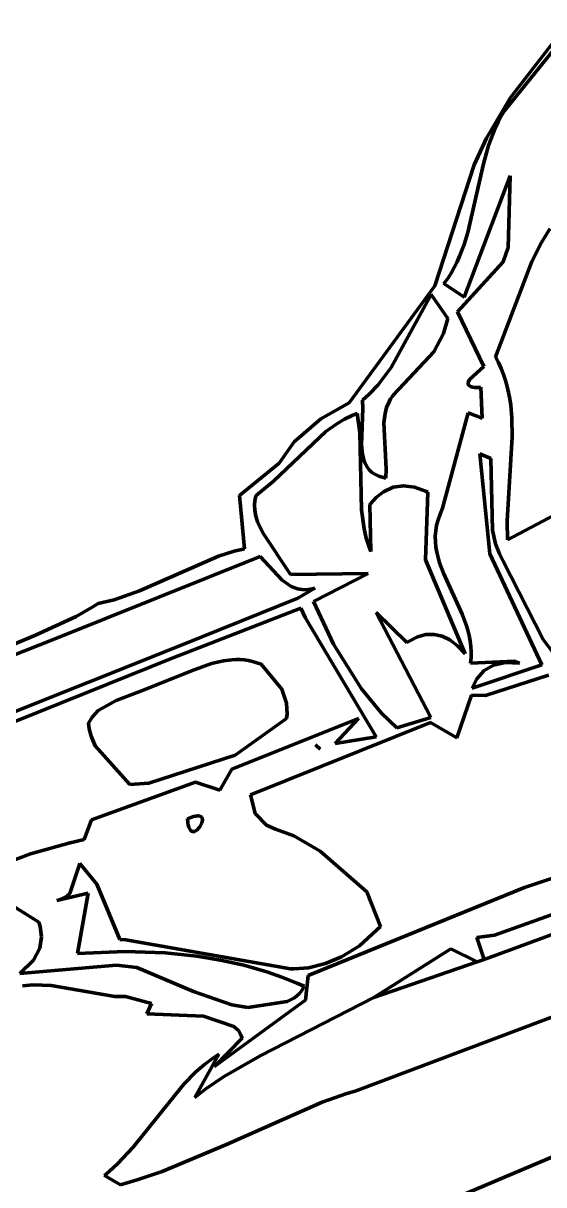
# Model space of a CAD drawing. Header units: millimetres. Extents: x 0 to 8.5, y 0 to 13.2.
# Drawn here: x 5.611 to 6.286, y 10.259 to 11.767 of the extents above; entities that cross this region are included whole.
import ezdxf

# ---------------------------------------------------------------- set-up
doc = ezdxf.new("R2010")
doc.units = ezdxf.units.MM
for name, color, linetype, lineweight in [('color#060606ff', 7, 'CONTINUOUS', 100), ('color#5c5c5cff', 7, 'CONTINUOUS', 100), ('color#aeaeaeff', 7, 'CONTINUOUS', 100), ('color#ffffffff', 7, 'CONTINUOUS', 100)]:
    doc.layers.add(name, color=color, linetype=linetype, lineweight=lineweight)

msp = doc.modelspace()

# ---------------------------------------------------------------- linework, layer by layer
at = {"layer": 'color#060606ff'}
for p, q in [((6.2426, 11.6704), (6.3175, 11.767)), ((6.3191, 11.7578), (6.235, 11.6534)), ((6.2116, 11.6179), (6.2426, 11.6704)), ((6.2307, 11.6462), (6.2268, 11.6389)), ((6.235, 11.6534), (6.2307, 11.6462)), ((6.2232, 11.6315), (6.22, 11.6239)), ((6.2268, 11.6389), (6.2232, 11.6315)), ((6.1957, 11.583), (6.2116, 11.6179)), ((6.22, 11.6239), (6.2143, 11.6084)), ((6.2143, 11.6084), (6.2075, 11.5845)), ((6.1447, 11.4258), (6.1957, 11.583)), ((6.2075, 11.5845), (6.1875, 11.4953)), ((6.1824, 11.4114), (6.242, 11.5688)), ((6.242, 11.5688), (6.2397, 11.4756)), ((6.1875, 11.4953), (6.1826, 11.4797)), ((6.2828, 11.4823), (6.2936, 11.5)), ((6.1826, 11.4797), (6.1767, 11.4644)), ((6.2705, 11.4575), (6.2828, 11.4823)), ((6.1767, 11.4644), (6.1734, 11.457)), ((6.2397, 11.4756), (6.2331, 11.4571)), ((6.1697, 11.4497), (6.1656, 11.4426)), ((6.1734, 11.457), (6.1697, 11.4497)), ((6.2331, 11.4571), (6.1739, 11.3923)), ((6.2231, 11.3339), (6.2705, 11.4575)), ((6.1612, 11.4357), (6.1563, 11.4289)), ((6.1656, 11.4426), (6.1612, 11.4357)), ((6.0333, 11.274), (6.1447, 11.4258)), ((6.1563, 11.4289), (6.1824, 11.4114)), ((6.1397, 11.4147), (6.0878, 11.32)), ((6.1612, 11.3834), (6.1397, 11.4147)), ((6.1739, 11.3923), (6.2081, 11.3214)), ((6.1557, 11.3642), (6.1612, 11.3834)), ((6.1432, 11.3404), (6.1557, 11.3642)), ((6.0984, 11.2922), (6.1432, 11.3404)), ((6.227, 11.3264), (6.2231, 11.3339)), ((6.2305, 11.3187), (6.227, 11.3264)), ((6.0878, 11.32), (6.071, 11.2974)), ((6.2081, 11.3214), (6.1893, 11.3042)), ((6.2335, 11.311), (6.2305, 11.3187)), ((6.2361, 11.3031), (6.2335, 11.311)), ((6.071, 11.2974), (6.0593, 11.2852)), ((6.1878, 11.3007), (6.1877, 11.2986)), ((6.1877, 11.2986), (6.1886, 11.2968)), ((6.1893, 11.3042), (6.1878, 11.3007)), ((6.1886, 11.2968), (6.1906, 11.2954)), ((6.2383, 11.2952), (6.2361, 11.3031)), ((6.0593, 11.2852), (6.0507, 11.2777)), ((6.0871, 11.2791), (6.0894, 11.2826)), ((6.0894, 11.2826), (6.092, 11.2859)), ((6.092, 11.2859), (6.095, 11.2891)), ((6.095, 11.2891), (6.0984, 11.2922)), ((6.1906, 11.2954), (6.192, 11.2949)), ((6.192, 11.2949), (6.1937, 11.2945)), ((6.1937, 11.2945), (6.1958, 11.2942)), ((6.1958, 11.2942), (6.1982, 11.2941)), ((6.1982, 11.2941), (6.201, 11.2941)), ((6.201, 11.2941), (6.2041, 11.2943)), ((6.2041, 11.2943), (6.2057, 11.2541)), ((6.2402, 11.2873), (6.2383, 11.2952)), ((6.2417, 11.2792), (6.2402, 11.2873)), ((5.9964, 11.2535), (6.0333, 11.274)), ((6.0512, 11.2666), (6.0493, 11.2195)), ((6.0507, 11.2777), (6.0512, 11.2666)), ((6.0799, 11.2604), (6.082, 11.2681)), ((6.082, 11.2681), (6.0851, 11.2756)), ((6.0851, 11.2756), (6.0871, 11.2791)), ((6.2429, 11.2711), (6.2417, 11.2792)), ((6.2444, 11.2548), (6.2429, 11.2711)), ((5.962, 11.2235), (5.9964, 11.2535)), ((6.0275, 11.2529), (6.0174, 11.2469)), ((6.0383, 11.2581), (6.0275, 11.2529)), ((6.0439, 11.2603), (6.0383, 11.2581)), ((6.0471, 11.2357), (6.0439, 11.2603)), ((6.0783, 11.2481), (6.0799, 11.2604)), ((6.1879, 11.2611), (6.1546, 11.1372)), ((6.2057, 11.2541), (6.1879, 11.2611)), ((6.245, 11.23), (6.2444, 11.2548)), ((6.0031, 11.2368), (5.9354, 11.1723)), ((6.0174, 11.2469), (6.0031, 11.2368)), ((6.0493, 11.135), (6.0471, 11.2357)), ((6.0813, 11.1884), (6.0783, 11.2481)), ((5.9425, 11.1958), (5.962, 11.2235)), ((6.2384, 11.1211), (6.245, 11.23)), ((6.0493, 11.2195), (6.0505, 11.2073)), ((6.0505, 11.2073), (6.0523, 11.1999)), ((6.216, 11.0779), (6.2027, 11.2079)), ((6.2027, 11.2079), (6.2172, 11.2019)), ((5.8911, 11.1538), (5.9425, 11.1958)), ((6.0523, 11.1999), (6.0536, 11.1964)), ((6.0536, 11.1964), (6.0552, 11.1931)), ((6.0552, 11.1931), (6.0571, 11.1901)), ((6.0571, 11.1901), (6.0593, 11.1872)), ((6.2172, 11.2019), (6.2194, 11.1089)), ((6.0593, 11.1872), (6.0619, 11.1847)), ((6.0619, 11.1847), (6.0649, 11.1824)), ((6.0649, 11.1824), (6.0682, 11.1804)), ((6.0682, 11.1804), (6.072, 11.1787)), ((6.072, 11.1787), (6.0762, 11.1774)), ((6.0762, 11.1774), (6.0808, 11.1764)), ((6.0808, 11.1764), (6.0813, 11.1884)), ((5.9354, 11.1723), (5.9126, 11.1538)), ((6.0904, 11.1644), (6.0779, 11.1587)), ((6.1039, 11.1664), (6.0904, 11.1644)), ((6.118, 11.1647), (6.1039, 11.1664)), ((6.1324, 11.1595), (6.118, 11.1647)), ((5.8977, 11.0847), (5.8911, 11.1538)), ((5.911, 11.146), (5.9107, 11.1421)), ((5.9116, 11.1499), (5.911, 11.146)), ((5.9126, 11.1538), (5.9116, 11.1499)), ((6.0686, 11.1515), (6.0603, 11.1419)), ((6.0779, 11.1587), (6.0686, 11.1515)), ((6.1353, 11.158), (6.1324, 11.1595)), ((6.1324, 11.0703), (6.1353, 11.158)), ((5.9107, 11.1421), (5.9109, 11.1345)), ((5.9109, 11.1345), (5.9122, 11.127)), ((6.0526, 11.1106), (6.0493, 11.135)), ((6.0603, 11.1419), (6.0615, 11.0811)), ((6.1512, 11.1297), (6.1486, 11.1223)), ((6.1546, 11.1372), (6.1512, 11.1297)), ((6.3074, 11.1326), (6.2386, 11.0964)), ((5.9122, 11.127), (5.9145, 11.1196)), ((5.9145, 11.1196), (5.9212, 11.1053)), ((6.1467, 11.1151), (6.1456, 11.1079)), ((6.1486, 11.1223), (6.1467, 11.1151)), ((6.2386, 11.0964), (6.2384, 11.1211)), ((5.9212, 11.1053), (5.9574, 11.0513)), ((6.0554, 11.0986), (6.0526, 11.1106)), ((6.1456, 11.1079), (6.1451, 11.1008)), ((6.1451, 11.1008), (6.1452, 11.0938)), ((6.2194, 11.1089), (6.2234, 11.0909)), ((5.884, 11.0814), (5.8977, 11.0847)), ((6.0592, 11.0869), (6.0554, 11.0986)), ((6.0615, 11.0811), (6.0592, 11.0869)), ((6.1452, 11.0938), (6.1459, 11.0869)), ((6.1459, 11.0869), (6.1471, 11.08)), ((6.2234, 11.0909), (6.2284, 11.0779)), ((5.9181, 11.0746), (5.6528, 10.9683)), ((5.7612, 11.0302), (5.8639, 11.0752)), ((5.8639, 11.0752), (5.884, 11.0814)), ((5.9466, 11.0439), (5.9181, 11.0746)), ((6.1838, 10.9484), (6.1324, 11.0703)), ((6.1471, 11.08), (6.1487, 11.0732)), ((6.1487, 11.0732), (6.1506, 11.0664)), ((6.2834, 10.9339), (6.216, 11.0779)), ((6.2284, 11.0779), (6.2328, 11.0694)), ((6.2328, 11.0694), (6.2849, 10.9669)), ((6.1506, 11.0664), (6.1556, 11.0529)), ((5.9583, 11.0357), (5.9466, 11.0439)), ((5.9574, 11.0513), (6.0579, 11.0527)), ((6.0579, 11.0527), (5.987, 11.016)), ((6.1556, 11.0529), (6.18, 10.9995)), ((5.7283, 11.0185), (5.7612, 11.0302)), ((5.9663, 11.0326), (5.9583, 11.0357)), ((5.9722, 11.0316), (5.9663, 11.0326)), ((5.9667, 11.0204), (5.9889, 11.0334)), ((5.9785, 11.0315), (5.9722, 11.0316)), ((5.9853, 11.0324), (5.9785, 11.0315)), ((5.9889, 11.0334), (5.9853, 11.0324)), ((5.6792, 10.9969), (5.7008, 11.0092)), ((5.7008, 11.0092), (5.7078, 11.0136)), ((5.7078, 11.0136), (5.7283, 11.0185)), ((5.8165, 10.96), (5.9667, 11.0204)), ((5.987, 11.016), (6.0132, 10.9606)), ((5.6265, 10.9726), (5.6792, 10.9969)), ((5.9705, 11.0074), (5.8229, 10.9499)), ((5.9764, 10.9953), (5.9705, 11.0074)), ((6.0685, 10.8405), (5.9764, 10.9953)), ((6.1395, 10.8656), (6.0682, 11.0017)), ((6.0682, 11.0017), (6.1082, 10.963)), ((6.18, 10.9995), (6.1851, 10.9859)), ((6.1851, 10.9859), (6.1873, 10.979)), ((6.1873, 10.979), (6.1891, 10.9721)), ((5.488, 10.9145), (5.6265, 10.9726)), ((5.6528, 10.9683), (5.5683, 10.9346)), ((6.1082, 10.963), (6.111, 10.9648)), ((6.111, 10.9648), (6.1221, 10.9703)), ((6.1221, 10.9703), (6.1329, 10.9732)), ((6.1329, 10.9732), (6.1435, 10.9735)), ((6.1435, 10.9735), (6.1539, 10.9711)), ((6.1539, 10.9711), (6.1641, 10.9662)), ((6.1641, 10.9662), (6.1741, 10.9586)), ((6.1891, 10.9721), (6.1904, 10.965)), ((6.1904, 10.965), (6.1913, 10.9579)), ((6.2849, 10.9669), (6.2978, 10.9493)), ((5.4011, 10.7939), (5.8165, 10.96)), ((5.8229, 10.9499), (5.8059, 10.9434)), ((6.0132, 10.9606), (6.0492, 10.9026)), ((6.1741, 10.9586), (6.1838, 10.9484)), ((6.1913, 10.9579), (6.1917, 10.9508)), ((6.1917, 10.9508), (6.1915, 10.9435)), ((5.8059, 10.9434), (5.4589, 10.8036)), ((5.8289, 10.9262), (5.8548, 10.9356)), ((5.8548, 10.9356), (5.8705, 10.9393)), ((5.8705, 10.9393), (5.8811, 10.9406)), ((5.8811, 10.9406), (5.8864, 10.9408)), ((5.8864, 10.9408), (5.8918, 10.9407)), ((5.8918, 10.9407), (5.8971, 10.9403)), ((5.8971, 10.9403), (5.9026, 10.9395)), ((5.9026, 10.9395), (5.908, 10.9383)), ((5.908, 10.9383), (5.9135, 10.9367)), ((5.9135, 10.9367), (5.919, 10.9347)), ((5.919, 10.9347), (5.946, 10.9025)), ((6.1915, 10.9435), (6.1906, 10.9361)), ((6.1906, 10.9361), (6.248, 10.9388)), ((6.193, 10.9036), (6.2834, 10.9339)), ((6.2208, 10.9337), (6.2084, 10.9266)), ((6.2362, 10.9368), (6.2208, 10.9337)), ((6.2543, 10.9361), (6.2362, 10.9368)), ((6.248, 10.9388), (6.2543, 10.9361)), ((5.7674, 10.9014), (5.8289, 10.9262)), ((6.2084, 10.9266), (6.1988, 10.9157)), ((6.2919, 10.9203), (6.2103, 10.8942)), ((6.1988, 10.9157), (6.193, 10.9036)), ((5.7309, 10.8878), (5.7674, 10.9014)), ((5.946, 10.9025), (5.9521, 10.8842)), ((6.0492, 10.9026), (6.0753, 10.8712)), ((6.1922, 10.8945), (6.1732, 10.8391)), ((6.2103, 10.8942), (6.1922, 10.8945)), ((5.6999, 10.8661), (5.7079, 10.8747)), ((5.7079, 10.8747), (5.7309, 10.8878)), ((5.9521, 10.8842), (5.9529, 10.87)), ((5.6952, 10.8581), (5.6999, 10.8661)), ((5.881, 10.7986), (6.0453, 10.8644)), ((5.9522, 10.8641), (5.8853, 10.8166)), ((6.1387, 10.8592), (5.9055, 10.7651)), ((5.9529, 10.87), (5.9522, 10.8641)), ((6.0453, 10.8644), (6.0151, 10.8319)), ((6.0753, 10.8712), (6.095, 10.8523)), ((6.095, 10.8523), (6.1395, 10.8656)), ((6.1732, 10.8391), (6.1387, 10.8592)), ((5.696, 10.851), (5.6952, 10.8581)), ((5.6985, 10.8411), (5.696, 10.851)), ((5.7039, 10.8289), (5.6985, 10.8411)), ((5.7489, 10.7787), (5.7039, 10.8289)), ((5.9896, 10.8302), (5.9957, 10.8243)), ((5.9957, 10.8243), (5.9896, 10.8302)), ((6.0151, 10.8319), (6.0685, 10.8405)), ((5.8853, 10.8166), (5.7735, 10.7804)), ((5.8656, 10.7711), (5.881, 10.7986)), ((5.6989, 10.7326), (5.834, 10.7818)), ((5.7735, 10.7804), (5.7489, 10.7787)), ((5.834, 10.7818), (5.8656, 10.7711)), ((5.9055, 10.7651), (5.9112, 10.741)), ((5.8344, 10.7376), (5.8314, 10.7369)), ((5.8369, 10.7379), (5.8344, 10.7376)), ((5.8389, 10.7377), (5.8369, 10.7379)), ((5.8405, 10.7372), (5.8389, 10.7377)), ((5.9112, 10.741), (5.9261, 10.7256)), ((5.6897, 10.7072), (5.6989, 10.7326)), ((5.8279, 10.7356), (5.8238, 10.7338)), ((5.8238, 10.7338), (5.8242, 10.7294)), ((5.8242, 10.7294), (5.8247, 10.7258)), ((5.8247, 10.7258), (5.8255, 10.723)), ((5.8255, 10.723), (5.8265, 10.7207)), ((5.8314, 10.7369), (5.8279, 10.7356)), ((5.8359, 10.7193), (5.8398, 10.7236)), ((5.8398, 10.7236), (5.8424, 10.7289)), ((5.8416, 10.7364), (5.8405, 10.7372)), ((5.8424, 10.7352), (5.8416, 10.7364)), ((5.8429, 10.7339), (5.8424, 10.7352)), ((5.8424, 10.7289), (5.843, 10.7323)), ((5.843, 10.7323), (5.8429, 10.7339)), ((5.9261, 10.7256), (5.938, 10.7205)), ((5.8265, 10.7207), (5.8276, 10.7191)), ((5.8276, 10.7191), (5.8288, 10.718)), ((5.8288, 10.718), (5.8302, 10.7175)), ((5.8302, 10.7175), (5.8316, 10.7174)), ((5.8316, 10.7174), (5.833, 10.7177)), ((5.833, 10.7177), (5.8359, 10.7193)), ((5.938, 10.7205), (5.9615, 10.7117)), ((5.9615, 10.7117), (5.9959, 10.6918)), ((5.6199, 10.6885), (5.6696, 10.7026)), ((5.6696, 10.7026), (5.6897, 10.7072)), ((5.4063, 10.6084), (5.6199, 10.6885)), ((5.9959, 10.6918), (6.0562, 10.6392)), ((5.6838, 10.676), (5.6708, 10.637)), ((5.7062, 10.6491), (5.6838, 10.676)), ((6.2609, 10.6448), (6.3408, 10.6715)), ((5.7358, 10.5773), (5.7062, 10.6491)), ((5.6308, 10.6), (5.5585, 10.6447)), ((5.6542, 10.628), (5.6948, 10.6375)), ((5.6708, 10.637), (5.6649, 10.6318)), ((5.6948, 10.6375), (5.6808, 10.5592)), ((5.98, 10.5305), (6.2609, 10.6448)), ((6.0562, 10.6392), (6.0742, 10.5941)), ((5.659, 10.6291), (5.6542, 10.628)), ((5.6649, 10.6318), (5.659, 10.6291)), ((6.3589, 10.6318), (6.222, 10.5831)), ((5.6325, 10.5943), (5.6308, 10.6)), ((5.6342, 10.5809), (5.6325, 10.5943)), ((6.0742, 10.5941), (6.0467, 10.5692)), ((5.632, 10.566), (5.6342, 10.5809)), ((5.7435, 10.577), (5.7358, 10.5773)), ((5.9572, 10.5392), (5.7435, 10.577)), ((6.222, 10.5831), (6.1988, 10.5797)), ((6.1988, 10.5797), (6.2084, 10.5514)), ((5.624, 10.5504), (5.632, 10.566)), ((5.6808, 10.5592), (5.7427, 10.5617)), ((5.7427, 10.5617), (5.7945, 10.5599)), ((5.7945, 10.5599), (5.8358, 10.5556)), ((6.0467, 10.5692), (6.0235, 10.5547)), ((6.1651, 10.5651), (6.0655, 10.5018)), ((6.1995, 10.5483), (6.1651, 10.5651)), ((5.606, 10.5332), (5.624, 10.5504)), ((5.7317, 10.5439), (5.606, 10.5332)), ((5.7578, 10.5408), (5.7317, 10.5439)), ((5.8358, 10.5556), (5.8665, 10.5506)), ((5.8665, 10.5506), (5.8968, 10.5438)), ((5.8968, 10.5438), (5.9265, 10.5352)), ((6.0026, 10.546), (5.9805, 10.5407)), ((6.0235, 10.5547), (6.0026, 10.546)), ((6.2084, 10.5514), (6.1995, 10.5483)), ((5.8312, 10.5099), (5.7578, 10.5408)), ((5.9265, 10.5352), (5.9461, 10.5284)), ((5.9461, 10.5284), (5.9653, 10.5208)), ((5.9619, 10.5391), (5.9572, 10.5392)), ((5.9805, 10.5407), (5.9619, 10.5391)), ((5.9767, 10.4985), (5.98, 10.5305)), ((5.6096, 10.517), (5.6236, 10.5186)), ((5.6236, 10.5186), (5.6467, 10.5177)), ((5.6467, 10.5177), (5.7293, 10.5035)), ((5.9653, 10.5208), (5.9748, 10.5166)), ((5.9721, 10.5113), (5.9687, 10.5069)), ((5.9748, 10.5166), (5.9721, 10.5113)), ((5.7293, 10.5035), (5.7432, 10.5034)), ((5.7432, 10.5034), (5.7771, 10.4943)), ((5.8811, 10.4925), (5.8312, 10.5099)), ((5.9528, 10.4968), (5.902, 10.4892)), ((6.0655, 10.5018), (5.9181, 10.4264)), ((5.9626, 10.5016), (5.9528, 10.4968)), ((5.9687, 10.5069), (5.9626, 10.5016)), ((5.9725, 10.4957), (5.9767, 10.4985)), ((6.0412, 10.3806), (6.3869, 10.5105)), ((5.7771, 10.4943), (5.771, 10.481)), ((5.8586, 10.4125), (5.9725, 10.4957)), ((5.902, 10.4892), (5.8811, 10.4925)), ((5.771, 10.481), (5.8445, 10.4776)), ((5.8445, 10.4776), (5.8839, 10.4645)), ((5.8839, 10.4645), (5.8897, 10.4591)), ((5.8897, 10.4591), (5.8929, 10.4537)), ((5.8929, 10.4537), (5.8944, 10.4492)), ((5.8944, 10.4492), (5.8586, 10.4125)), ((5.833, 10.3721), (5.8643, 10.4284)), ((5.8579, 10.4242), (5.8458, 10.4152)), ((5.8643, 10.4284), (5.8579, 10.4242)), ((5.9181, 10.4264), (5.8703, 10.399)), ((5.8458, 10.4152), (5.8346, 10.4054)), ((5.8346, 10.4054), (5.8189, 10.3895)), ((5.8703, 10.399), (5.8476, 10.3834)), ((5.8189, 10.3895), (5.7533, 10.3079)), ((5.8476, 10.3834), (5.833, 10.3721)), ((5.9983, 10.366), (6.0304, 10.3773)), ((6.0304, 10.3773), (6.0412, 10.3806)), ((5.8741, 10.3112), (5.9983, 10.366)), ((6.3558, 10.3198), (6.1008, 10.2123)), ((5.7533, 10.3079), (5.7329, 10.286)), ((5.7907, 10.2761), (5.8741, 10.3112)), ((5.7329, 10.286), (5.7218, 10.2759)), ((5.7218, 10.2759), (5.716, 10.2711)), ((5.716, 10.2711), (5.7366, 10.259)), ((5.7585, 10.2652), (5.7907, 10.2761)), ((5.7366, 10.259), (5.7585, 10.2652))]:
    msp.add_line(p, q, dxfattribs=at)
at = {"layer": 'color#5c5c5cff'}
for p, q in [((5.8314, 10.7369), (5.8344, 10.7376)), ((5.8344, 10.7376), (5.8369, 10.7379)), ((5.8369, 10.7379), (5.8389, 10.7377)), ((5.8389, 10.7377), (5.8405, 10.7372)), ((5.8238, 10.7338), (5.8279, 10.7356)), ((5.8242, 10.7294), (5.8238, 10.7338)), ((5.8247, 10.7258), (5.8242, 10.7294)), ((5.8255, 10.723), (5.8247, 10.7258)), ((5.8265, 10.7207), (5.8255, 10.723)), ((5.8279, 10.7356), (5.8314, 10.7369)), ((5.8398, 10.7236), (5.8359, 10.7193)), ((5.8424, 10.7289), (5.8398, 10.7236)), ((5.8405, 10.7372), (5.8416, 10.7364)), ((5.8416, 10.7364), (5.8424, 10.7352)), ((5.8424, 10.7352), (5.8429, 10.7339)), ((5.843, 10.7323), (5.8424, 10.7289)), ((5.8429, 10.7339), (5.843, 10.7323)), ((5.8276, 10.7191), (5.8265, 10.7207)), ((5.8288, 10.718), (5.8276, 10.7191)), ((5.8302, 10.7175), (5.8288, 10.718)), ((5.8316, 10.7174), (5.8302, 10.7175)), ((5.833, 10.7177), (5.8316, 10.7174)), ((5.8359, 10.7193), (5.833, 10.7177)), ((6.222, 10.5831), (6.3589, 10.6318)), ((6.3712, 10.6115), (6.2084, 10.5514)), ((6.1988, 10.5797), (6.222, 10.5831)), ((6.2084, 10.5514), (6.1988, 10.5797)), ((6.0655, 10.5018), (6.1651, 10.5651)), ((6.1651, 10.5651), (6.1995, 10.5483)), ((6.1995, 10.5483), (6.0655, 10.5018))]:
    msp.add_line(p, q, dxfattribs=at)
at = {"layer": 'color#aeaeaeff'}
for p, q in [((5.9896, 10.8302), (5.9957, 10.8243)), ((5.9957, 10.8243), (5.9896, 10.8302))]:
    msp.add_line(p, q, dxfattribs=at)
at = {"layer": 'color#ffffffff'}
for p, q in [((6.3175, 11.767), (6.2426, 11.6704)), ((6.235, 11.6534), (6.3191, 11.7578)), ((6.2426, 11.6704), (6.2116, 11.6179)), ((6.2268, 11.6389), (6.2307, 11.6462)), ((6.2307, 11.6462), (6.235, 11.6534)), ((6.22, 11.6239), (6.2232, 11.6315)), ((6.2232, 11.6315), (6.2268, 11.6389)), ((6.2116, 11.6179), (6.1957, 11.583)), ((6.2143, 11.6084), (6.22, 11.6239)), ((6.2075, 11.5845), (6.2143, 11.6084)), ((6.1957, 11.583), (6.1447, 11.4258)), ((6.1875, 11.4953), (6.2075, 11.5845)), ((6.242, 11.5688), (6.1824, 11.4114)), ((6.2397, 11.4756), (6.242, 11.5688)), ((6.1826, 11.4797), (6.1875, 11.4953)), ((6.2936, 11.5), (6.2828, 11.4823)), ((6.1767, 11.4644), (6.1826, 11.4797)), ((6.2828, 11.4823), (6.2705, 11.4575)), ((6.1734, 11.457), (6.1767, 11.4644)), ((6.2331, 11.4571), (6.2397, 11.4756)), ((6.1656, 11.4426), (6.1697, 11.4497)), ((6.1697, 11.4497), (6.1734, 11.457)), ((6.1739, 11.3923), (6.2331, 11.4571)), ((6.2705, 11.4575), (6.2231, 11.3339)), ((6.1563, 11.4289), (6.1612, 11.4357)), ((6.1612, 11.4357), (6.1656, 11.4426)), ((6.1447, 11.4258), (6.0333, 11.274)), ((6.1824, 11.4114), (6.1563, 11.4289)), ((6.0878, 11.32), (6.1397, 11.4147)), ((6.1397, 11.4147), (6.1612, 11.3834)), ((6.2081, 11.3214), (6.1739, 11.3923)), ((6.1612, 11.3834), (6.1557, 11.3642)), ((6.1557, 11.3642), (6.1432, 11.3404)), ((6.1432, 11.3404), (6.0984, 11.2922)), ((6.2231, 11.3339), (6.227, 11.3264)), ((6.227, 11.3264), (6.2305, 11.3187)), ((6.071, 11.2974), (6.0878, 11.32)), ((6.1893, 11.3042), (6.2081, 11.3214)), ((6.2305, 11.3187), (6.2335, 11.311)), ((6.2335, 11.311), (6.2361, 11.3031)), ((6.0593, 11.2852), (6.071, 11.2974)), ((6.1877, 11.2986), (6.1878, 11.3007)), ((6.1886, 11.2968), (6.1877, 11.2986)), ((6.1878, 11.3007), (6.1893, 11.3042)), ((6.1906, 11.2954), (6.1886, 11.2968)), ((6.2361, 11.3031), (6.2383, 11.2952)), ((6.0507, 11.2777), (6.0593, 11.2852)), ((6.0894, 11.2826), (6.0871, 11.2791)), ((6.092, 11.2859), (6.0894, 11.2826)), ((6.095, 11.2891), (6.092, 11.2859)), ((6.0984, 11.2922), (6.095, 11.2891)), ((6.192, 11.2949), (6.1906, 11.2954)), ((6.1937, 11.2945), (6.192, 11.2949)), ((6.1958, 11.2942), (6.1937, 11.2945)), ((6.1982, 11.2941), (6.1958, 11.2942)), ((6.201, 11.2941), (6.1982, 11.2941)), ((6.2041, 11.2943), (6.201, 11.2941)), ((6.2057, 11.2541), (6.2041, 11.2943)), ((6.2383, 11.2952), (6.2402, 11.2873)), ((6.2402, 11.2873), (6.2417, 11.2792)), ((6.0333, 11.274), (5.9964, 11.2535)), ((6.0493, 11.2195), (6.0512, 11.2666)), ((6.0512, 11.2666), (6.0507, 11.2777)), ((6.082, 11.2681), (6.0799, 11.2604)), ((6.0851, 11.2756), (6.082, 11.2681)), ((6.0871, 11.2791), (6.0851, 11.2756)), ((6.2417, 11.2792), (6.2429, 11.2711)), ((6.2429, 11.2711), (6.2444, 11.2548)), ((5.9964, 11.2535), (5.962, 11.2235)), ((6.0174, 11.2469), (6.0275, 11.2529)), ((6.0275, 11.2529), (6.0383, 11.2581)), ((6.0383, 11.2581), (6.0439, 11.2603)), ((6.0439, 11.2603), (6.0471, 11.2357)), ((6.0799, 11.2604), (6.0783, 11.2481)), ((6.1546, 11.1372), (6.1879, 11.2611)), ((6.1879, 11.2611), (6.2057, 11.2541)), ((6.2444, 11.2548), (6.245, 11.23)), ((5.9354, 11.1723), (6.0031, 11.2368)), ((6.0031, 11.2368), (6.0174, 11.2469)), ((6.0471, 11.2357), (6.0493, 11.135)), ((6.0783, 11.2481), (6.0813, 11.1884)), ((5.962, 11.2235), (5.9425, 11.1958)), ((6.245, 11.23), (6.2384, 11.1211)), ((6.0505, 11.2073), (6.0493, 11.2195)), ((6.0523, 11.1999), (6.0505, 11.2073)), ((6.2172, 11.2019), (6.2027, 11.2079)), ((6.2027, 11.2079), (6.216, 11.0779)), ((5.9425, 11.1958), (5.8911, 11.1538)), ((6.0536, 11.1964), (6.0523, 11.1999)), ((6.0552, 11.1931), (6.0536, 11.1964)), ((6.0571, 11.1901), (6.0552, 11.1931)), ((6.0593, 11.1872), (6.0571, 11.1901)), ((6.2194, 11.1089), (6.2172, 11.2019)), ((6.0619, 11.1847), (6.0593, 11.1872)), ((6.0649, 11.1824), (6.0619, 11.1847)), ((6.0682, 11.1804), (6.0649, 11.1824)), ((6.072, 11.1787), (6.0682, 11.1804)), ((6.0762, 11.1774), (6.072, 11.1787)), ((6.0808, 11.1764), (6.0762, 11.1774)), ((6.0813, 11.1884), (6.0808, 11.1764)), ((5.9126, 11.1538), (5.9354, 11.1723)), ((6.0779, 11.1587), (6.0904, 11.1644)), ((6.0904, 11.1644), (6.1039, 11.1664)), ((6.1039, 11.1664), (6.118, 11.1647)), ((6.118, 11.1647), (6.1324, 11.1595)), ((5.8911, 11.1538), (5.8977, 11.0847)), ((5.9107, 11.1421), (5.911, 11.146)), ((5.911, 11.146), (5.9116, 11.1499)), ((5.9116, 11.1499), (5.9126, 11.1538)), ((6.0603, 11.1419), (6.0686, 11.1515)), ((6.0686, 11.1515), (6.0779, 11.1587)), ((6.1324, 11.1595), (6.1353, 11.158)), ((6.1353, 11.158), (6.1324, 11.0703)), ((5.9109, 11.1345), (5.9107, 11.1421)), ((5.9122, 11.127), (5.9109, 11.1345)), ((6.0493, 11.135), (6.0526, 11.1106)), ((6.0615, 11.0811), (6.0603, 11.1419)), ((6.1486, 11.1223), (6.1512, 11.1297)), ((6.1512, 11.1297), (6.1546, 11.1372)), ((6.2386, 11.0964), (6.3074, 11.1326)), ((5.9145, 11.1196), (5.9122, 11.127)), ((5.9212, 11.1053), (5.9145, 11.1196)), ((6.1456, 11.1079), (6.1467, 11.1151)), ((6.1467, 11.1151), (6.1486, 11.1223)), ((6.2384, 11.1211), (6.2386, 11.0964)), ((5.9574, 11.0513), (5.9212, 11.1053)), ((6.0526, 11.1106), (6.0554, 11.0986)), ((6.1451, 11.1008), (6.1456, 11.1079)), ((6.1452, 11.0938), (6.1451, 11.1008)), ((6.2234, 11.0909), (6.2194, 11.1089)), ((5.8977, 11.0847), (5.884, 11.0814)), ((6.0554, 11.0986), (6.0592, 11.0869)), ((6.0592, 11.0869), (6.0615, 11.0811)), ((6.1459, 11.0869), (6.1452, 11.0938)), ((6.1471, 11.08), (6.1459, 11.0869)), ((6.2284, 11.0779), (6.2234, 11.0909)), ((5.6528, 10.9683), (5.9181, 11.0746)), ((5.8639, 11.0752), (5.7612, 11.0302)), ((5.884, 11.0814), (5.8639, 11.0752)), ((5.9181, 11.0746), (5.9466, 11.0439)), ((6.1324, 11.0703), (6.1838, 10.9484)), ((6.1487, 11.0732), (6.1471, 11.08)), ((6.1506, 11.0664), (6.1487, 11.0732)), ((6.216, 11.0779), (6.2834, 10.9339)), ((6.2328, 11.0694), (6.2284, 11.0779)), ((6.2849, 10.9669), (6.2328, 11.0694)), ((6.1556, 11.0529), (6.1506, 11.0664)), ((5.9466, 11.0439), (5.9583, 11.0357)), ((6.0579, 11.0527), (5.9574, 11.0513)), ((5.987, 11.016), (6.0579, 11.0527)), ((6.18, 10.9995), (6.1556, 11.0529)), ((5.7612, 11.0302), (5.7283, 11.0185)), ((5.9583, 11.0357), (5.9663, 11.0326)), ((5.9663, 11.0326), (5.9722, 11.0316)), ((5.9889, 11.0334), (5.9667, 11.0204)), ((5.9722, 11.0316), (5.9785, 11.0315)), ((5.9785, 11.0315), (5.9853, 11.0324)), ((5.9853, 11.0324), (5.9889, 11.0334)), ((5.7008, 11.0092), (5.6792, 10.9969)), ((5.7078, 11.0136), (5.7008, 11.0092)), ((5.7283, 11.0185), (5.7078, 11.0136)), ((5.9667, 11.0204), (5.8165, 10.96)), ((6.0132, 10.9606), (5.987, 11.016)), ((5.6792, 10.9969), (5.6265, 10.9726)), ((5.8229, 10.9499), (5.9705, 11.0074)), ((5.9705, 11.0074), (5.9764, 10.9953)), ((5.9764, 10.9953), (6.0685, 10.8405)), ((6.1082, 10.963), (6.0682, 11.0017)), ((6.0682, 11.0017), (6.1395, 10.8656)), ((6.1851, 10.9859), (6.18, 10.9995)), ((6.1873, 10.979), (6.1851, 10.9859)), ((6.1891, 10.9721), (6.1873, 10.979)), ((5.6265, 10.9726), (5.488, 10.9145)), ((5.5683, 10.9346), (5.6528, 10.9683)), ((6.111, 10.9648), (6.1082, 10.963)), ((6.1221, 10.9703), (6.111, 10.9648)), ((6.1329, 10.9732), (6.1221, 10.9703)), ((6.1435, 10.9735), (6.1329, 10.9732)), ((6.1539, 10.9711), (6.1435, 10.9735)), ((6.1641, 10.9662), (6.1539, 10.9711)), ((6.1741, 10.9586), (6.1641, 10.9662)), ((6.1904, 10.965), (6.1891, 10.9721)), ((6.1913, 10.9579), (6.1904, 10.965)), ((6.2978, 10.9493), (6.2849, 10.9669)), ((5.8165, 10.96), (5.4011, 10.7939)), ((5.8059, 10.9434), (5.8229, 10.9499)), ((6.0492, 10.9026), (6.0132, 10.9606)), ((6.1838, 10.9484), (6.1741, 10.9586)), ((6.1917, 10.9508), (6.1913, 10.9579)), ((6.1915, 10.9435), (6.1917, 10.9508)), ((5.4589, 10.8036), (5.8059, 10.9434)), ((5.8548, 10.9356), (5.8289, 10.9262)), ((5.8705, 10.9393), (5.8548, 10.9356)), ((5.8811, 10.9406), (5.8705, 10.9393)), ((5.8864, 10.9408), (5.8811, 10.9406)), ((5.8918, 10.9407), (5.8864, 10.9408)), ((5.8971, 10.9403), (5.8918, 10.9407)), ((5.9026, 10.9395), (5.8971, 10.9403)), ((5.908, 10.9383), (5.9026, 10.9395)), ((5.9135, 10.9367), (5.908, 10.9383)), ((5.919, 10.9347), (5.9135, 10.9367)), ((5.946, 10.9025), (5.919, 10.9347)), ((6.1906, 10.9361), (6.1915, 10.9435)), ((6.248, 10.9388), (6.1906, 10.9361)), ((6.2834, 10.9339), (6.193, 10.9036)), ((6.2084, 10.9266), (6.2208, 10.9337)), ((6.2208, 10.9337), (6.2362, 10.9368)), ((6.2362, 10.9368), (6.2543, 10.9361)), ((6.2543, 10.9361), (6.248, 10.9388)), ((5.8289, 10.9262), (5.7674, 10.9014)), ((6.1988, 10.9157), (6.2084, 10.9266)), ((6.2103, 10.8942), (6.2919, 10.9203)), ((6.193, 10.9036), (6.1988, 10.9157)), ((5.7674, 10.9014), (5.7309, 10.8878)), ((5.9521, 10.8842), (5.946, 10.9025)), ((6.0753, 10.8712), (6.0492, 10.9026)), ((6.1732, 10.8391), (6.1922, 10.8945)), ((6.1922, 10.8945), (6.2103, 10.8942)), ((5.7079, 10.8747), (5.6999, 10.8661)), ((5.7309, 10.8878), (5.7079, 10.8747)), ((5.9529, 10.87), (5.9521, 10.8842)), ((5.6999, 10.8661), (5.6952, 10.8581)), ((6.0453, 10.8644), (5.881, 10.7986)), ((5.8853, 10.8166), (5.9522, 10.8641)), ((5.9055, 10.7651), (6.1387, 10.8592)), ((5.9522, 10.8641), (5.9529, 10.87)), ((6.0151, 10.8319), (6.0453, 10.8644)), ((6.095, 10.8523), (6.0753, 10.8712)), ((6.1395, 10.8656), (6.095, 10.8523)), ((6.1387, 10.8592), (6.1732, 10.8391)), ((5.6952, 10.8581), (5.696, 10.851)), ((5.696, 10.851), (5.6985, 10.8411)), ((5.6985, 10.8411), (5.7039, 10.8289)), ((5.7039, 10.8289), (5.7489, 10.7787)), ((6.0685, 10.8405), (6.0151, 10.8319)), ((5.7735, 10.7804), (5.8853, 10.8166)), ((5.881, 10.7986), (5.8656, 10.7711)), ((5.834, 10.7818), (5.6989, 10.7326)), ((5.7489, 10.7787), (5.7735, 10.7804)), ((5.8656, 10.7711), (5.834, 10.7818)), ((5.9112, 10.741), (5.9055, 10.7651)), ((5.9261, 10.7256), (5.9112, 10.741)), ((5.6989, 10.7326), (5.6897, 10.7072)), ((5.938, 10.7205), (5.9261, 10.7256)), ((5.9615, 10.7117), (5.938, 10.7205)), ((5.9959, 10.6918), (5.9615, 10.7117)), ((5.6696, 10.7026), (5.6199, 10.6885)), ((5.6897, 10.7072), (5.6696, 10.7026)), ((5.6199, 10.6885), (5.4063, 10.6084)), ((6.0562, 10.6392), (5.9959, 10.6918)), ((5.6708, 10.637), (5.6838, 10.676)), ((5.6838, 10.676), (5.7062, 10.6491)), ((6.3408, 10.6715), (6.2609, 10.6448)), ((5.7062, 10.6491), (5.7358, 10.5773)), ((5.5585, 10.6447), (5.6308, 10.6)), ((5.6948, 10.6375), (5.6542, 10.628)), ((5.6649, 10.6318), (5.6708, 10.637)), ((5.6808, 10.5592), (5.6948, 10.6375)), ((6.2609, 10.6448), (5.98, 10.5305)), ((6.0742, 10.5941), (6.0562, 10.6392)), ((5.6542, 10.628), (5.659, 10.6291)), ((5.659, 10.6291), (5.6649, 10.6318)), ((6.2084, 10.5514), (6.3712, 10.6115)), ((5.6308, 10.6), (5.6325, 10.5943)), ((5.6325, 10.5943), (5.6342, 10.5809)), ((6.0467, 10.5692), (6.0742, 10.5941)), ((5.6342, 10.5809), (5.632, 10.566)), ((5.7358, 10.5773), (5.7435, 10.577)), ((5.7435, 10.577), (5.9572, 10.5392)), ((5.632, 10.566), (5.624, 10.5504)), ((5.7427, 10.5617), (5.6808, 10.5592)), ((5.7945, 10.5599), (5.7427, 10.5617)), ((5.8358, 10.5556), (5.7945, 10.5599)), ((6.0235, 10.5547), (6.0467, 10.5692)), ((5.624, 10.5504), (5.606, 10.5332)), ((5.606, 10.5332), (5.7317, 10.5439)), ((5.7317, 10.5439), (5.7578, 10.5408)), ((5.8665, 10.5506), (5.8358, 10.5556)), ((5.8968, 10.5438), (5.8665, 10.5506)), ((5.9265, 10.5352), (5.8968, 10.5438)), ((5.9805, 10.5407), (6.0026, 10.546)), ((6.0026, 10.546), (6.0235, 10.5547)), ((6.0655, 10.5018), (6.1995, 10.5483)), ((6.1995, 10.5483), (6.2084, 10.5514)), ((5.7578, 10.5408), (5.8312, 10.5099)), ((5.9461, 10.5284), (5.9265, 10.5352)), ((5.9653, 10.5208), (5.9461, 10.5284)), ((5.9572, 10.5392), (5.9619, 10.5391)), ((5.9619, 10.5391), (5.9805, 10.5407)), ((5.98, 10.5305), (5.9767, 10.4985)), ((5.6236, 10.5186), (5.6096, 10.517)), ((5.6467, 10.5177), (5.6236, 10.5186)), ((5.7293, 10.5035), (5.6467, 10.5177)), ((5.9748, 10.5166), (5.9653, 10.5208)), ((5.9687, 10.5069), (5.9721, 10.5113)), ((5.9721, 10.5113), (5.9748, 10.5166)), ((5.7432, 10.5034), (5.7293, 10.5035)), ((5.7771, 10.4943), (5.7432, 10.5034)), ((5.8312, 10.5099), (5.8811, 10.4925)), ((5.902, 10.4892), (5.9528, 10.4968)), ((5.9181, 10.4264), (6.0655, 10.5018)), ((5.9528, 10.4968), (5.9626, 10.5016)), ((5.9626, 10.5016), (5.9687, 10.5069)), ((5.9767, 10.4985), (5.9725, 10.4957)), ((6.3869, 10.5105), (6.0412, 10.3806)), ((5.771, 10.481), (5.7771, 10.4943)), ((5.9725, 10.4957), (5.8586, 10.4125)), ((5.8811, 10.4925), (5.902, 10.4892)), ((5.8445, 10.4776), (5.771, 10.481)), ((5.8839, 10.4645), (5.8445, 10.4776)), ((5.8897, 10.4591), (5.8839, 10.4645)), ((5.8929, 10.4537), (5.8897, 10.4591)), ((5.8944, 10.4492), (5.8929, 10.4537)), ((5.8586, 10.4125), (5.8944, 10.4492)), ((5.8643, 10.4284), (5.833, 10.3721)), ((5.8458, 10.4152), (5.8579, 10.4242)), ((5.8579, 10.4242), (5.8643, 10.4284)), ((5.8703, 10.399), (5.9181, 10.4264)), ((5.8346, 10.4054), (5.8458, 10.4152)), ((5.8189, 10.3895), (5.8346, 10.4054)), ((5.8476, 10.3834), (5.8703, 10.399)), ((5.7533, 10.3079), (5.8189, 10.3895)), ((5.833, 10.3721), (5.8476, 10.3834)), ((6.0304, 10.3773), (5.9983, 10.366)), ((6.0412, 10.3806), (6.0304, 10.3773)), ((5.9983, 10.366), (5.8741, 10.3112)), ((6.1008, 10.2123), (6.3558, 10.3198)), ((5.7329, 10.286), (5.7533, 10.3079)), ((5.8741, 10.3112), (5.7907, 10.2761)), ((5.7218, 10.2759), (5.7329, 10.286)), ((5.716, 10.2711), (5.7218, 10.2759)), ((5.7366, 10.259), (5.716, 10.2711)), ((5.7907, 10.2761), (5.7585, 10.2652)), ((5.7585, 10.2652), (5.7366, 10.259))]:
    msp.add_line(p, q, dxfattribs=at)

doc.saveas('drawing.dxf')
